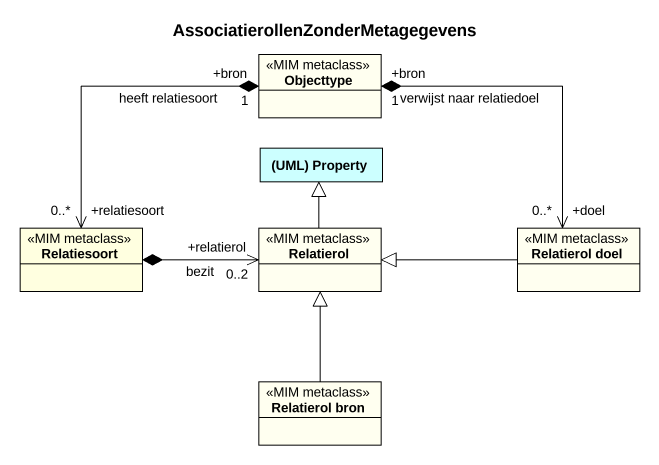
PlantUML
@startuml
title AssociatierollenZonderMetagegevens
hide circle
hide empty members
class Objecttype <<MIM metaclass>> #FFFFF0
class "(UML) Property" as UML_Property #CCFFFF
class Relatiesoort <<MIM metaclass>> #FFFFE0
class Relatierol <<MIM metaclass>> #FFFFF0
class "Relatierol doel" as Relatierol_doel <<MIM metaclass>> #FFFFF0
class "Relatierol bron" as Relatierol_bron <<MIM metaclass>> #FFFFF0
Objecttype "+bron\n1" *--> "+relatiesoort\n0..*" Relatiesoort : heeft relatiesoort
Objecttype "+bron\n1" *--> "+doel\n0..*" Relatierol_doel : verwijst naar relatiedoel
Relatiesoort *-right-> "+relatierol\n0..2" Relatierol : bezit
Relatierol -up-|> UML_Property
Relatierol_doel -left-|> Relatierol
Relatierol_bron -up-|> Relatierol
@enduml
